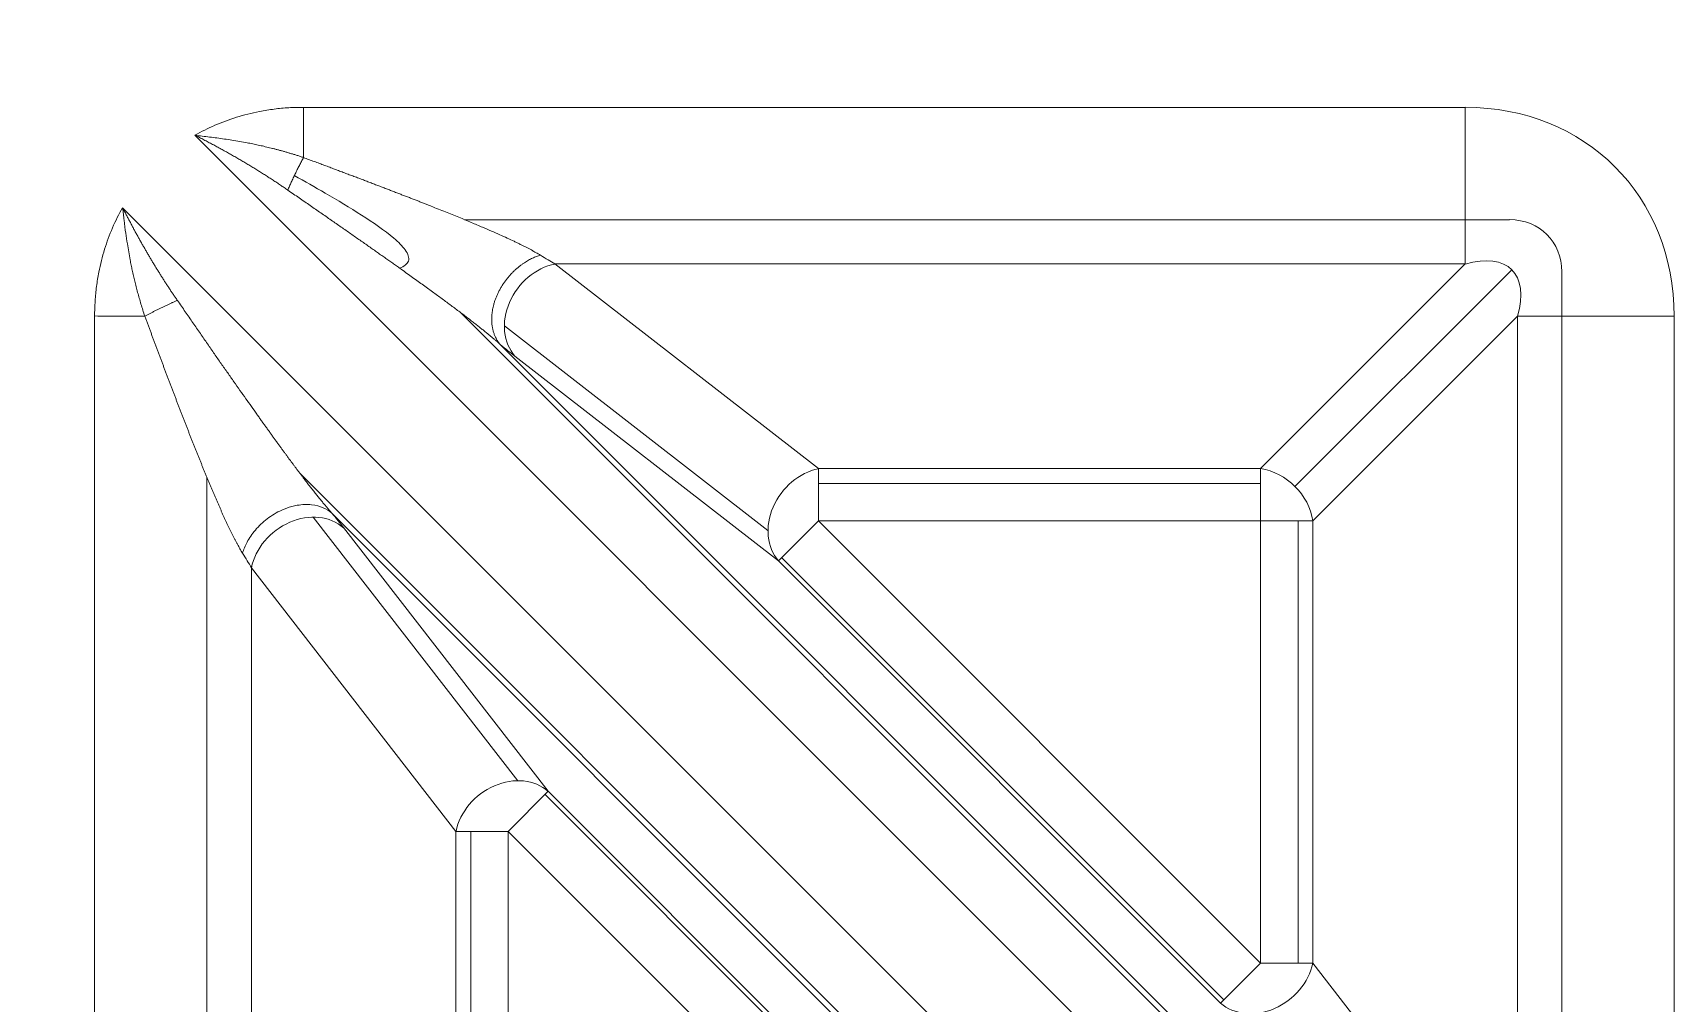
# Model space of a CAD drawing. Header units: millimetres. Extents: x 473 to 1051, y 289 to 609.
# Drawn here: x 640.22 to 654.75, y 437.91 to 446.5 of the extents above; entities that cross this region are included whole.
import ezdxf

# ---------------------------------------------------------------- set-up
doc = ezdxf.new("R2010")
doc.units = ezdxf.units.MM
doc.layers.add('core', color=7, linetype='Continuous', lineweight=20)

msp = doc.modelspace()

# ---------------------------------------------------------------- linework, layer by layer
at = {"layer": 'core', "lineweight": 13}
for p, q in [((652.898, 445.837), (642.617, 445.837)), ((652.898, 445.837), (652.898, 444.451)), ((651.528, 435.718), (641.656, 445.59)), ((641.016, 444.949), (650.059, 435.906)), ((644.041, 444.843), (653.291, 444.843)), ((644.842, 444.451), (652.898, 444.451)), ((644.842, 444.451), (647.175, 442.64)), ((651.087, 442.64), (652.898, 444.451)), ((653.31, 444.4), (651.391, 442.482)), ((653.753, 444.381), (653.753, 435.135)), ((640.768, 443.99), (640.768, 433.707)), ((652.927, 435.102), (644.009, 444.019)), ((653.36, 443.989), (651.549, 442.178)), ((653.36, 443.989), (654.747, 443.989)), ((653.36, 443.989), (653.36, 435.932)), ((654.747, 434.009), (654.747, 443.989)), ((644.394, 443.905), (646.726, 442.094)), ((652.648, 435.449), (644.358, 443.738)), ((646.82, 441.823), (644.488, 443.634)), ((651.087, 442.64), (647.175, 442.64)), ((647.175, 442.178), (647.175, 442.64)), ((651.087, 442.64), (651.087, 442.178)), ((641.762, 433.315), (641.762, 442.562)), ((642.587, 442.596), (649.315, 435.868)), ((651.087, 442.509), (647.175, 442.509)), ((644.512, 439.879), (642.701, 442.212)), ((642.867, 442.247), (649.243, 435.871)), ((646.82, 441.823), (647.175, 442.178)), ((647.175, 442.178), (651.087, 442.178)), ((647.175, 442.178), (651.087, 438.265)), ((651.087, 442.178), (651.087, 438.265)), ((651.087, 442.178), (651.549, 442.178)), ((651.419, 438.265), (651.419, 442.178)), ((651.549, 438.265), (651.549, 442.178)), ((642.971, 442.118), (644.782, 439.785)), ((642.155, 433.707), (642.155, 441.763)), ((643.966, 439.431), (642.155, 441.763)), ((646.82, 441.823), (650.733, 437.911)), ((650.761, 437.939), (646.849, 441.852)), ((644.428, 439.431), (644.782, 439.785)), ((648.564, 435.947), (644.754, 439.757)), ((648.592, 435.975), (644.782, 439.785)), ((643.966, 439.431), (643.966, 435.518)), ((643.966, 439.431), (644.428, 439.431)), ((644.097, 439.431), (644.097, 435.518)), ((644.428, 435.518), (644.428, 439.431)), ((648.238, 435.621), (644.428, 439.431)), ((651.087, 438.265), (650.733, 437.911)), ((651.549, 438.265), (651.087, 438.265)), ((651.549, 438.265), (653.36, 435.932))]:
    msp.add_line(p, q, dxfattribs=at)
at = {"layer": 'core', "lineweight": 18}
for radius, start, end in [(100.547, 306.63636, 233.36541), (99.038, 307.10125, 78.9399), (98.958, 307.11669, 78.9275)]:
    msp.add_arc((633.422, 459.219), radius, start, end, dxfattribs=at)
at = {"layer": 'core', "lineweight": 13}
for radius, start, end in [(100.107, 306.80958, 233.19042), (99.239, 307.05866, 79.0173), (99.048, 307.09926, 78.94197)]:
    msp.add_arc((633.422, 459.219), radius, start, end, dxfattribs=at)
for centre, major_axis, ratio, start_param, end_param in [((652.557, 443.647), (1.665, 1.665), 0.854588, 5.576034, 6.990337), ((653.205, 444.296), (0.416, 0.416), 0.854588, 5.576034, 6.990337), ((652.557, 443.647), (0.753, 0.753), 0.472398, 5.576034, 6.990337), ((644.842, 443.989), (-0.308, -0.397), 0.818985, 3.900323, 6.130708), ((647.175, 442.178), (-0.308, -0.397), 0.818985, 3.900323, 6.130707), ((651.087, 442.178), (0.356, -0.356), 0.854588, 0.863645, 2.277948), ((642.617, 441.763), (-0.397, -0.308), 0.818985, 3.29407, 5.524455), ((644.428, 439.431), (-0.397, -0.308), 0.818985, 3.294071, 5.524455), ((651.087, 438.265), (-0.397, -0.308), 0.818985, 0.15246, 2.382862)]:
    msp.add_ellipse(centre, major_axis=major_axis, ratio=ratio, start_param=start_param, end_param=end_param, dxfattribs=at)
at = {"layer": 'core', "lineweight": 18}
for points in [[(642.228, 445.8), (642.157, 445.787), (642.021, 445.752), (641.83, 445.681), (641.713, 445.622), (641.656, 445.59)], [(642.228, 445.8), (642.271, 445.809), (642.358, 445.823), (642.485, 445.835), (642.573, 445.837), (642.617, 445.837)], [(641.016, 444.949), (640.983, 444.892), (640.923, 444.773), (640.853, 444.584), (640.819, 444.448), (640.805, 444.378)], [(644.713, 444.529), (644.76, 444.5), (644.803, 444.474), (644.842, 444.451)], [(644.488, 443.634), (644.448, 443.665), (644.405, 443.7), (644.358, 443.738)], [(642.867, 442.247), (642.906, 442.2), (642.941, 442.157), (642.971, 442.118)], [(642.155, 441.763), (642.132, 441.803), (642.106, 441.846), (642.077, 441.893)]]:
    msp.add_open_spline(points, degree=3, dxfattribs=at)
at = {"layer": 'core', "lineweight": 13}
for points, knots in [([(642.618, 445.393), (642.618, 445.399), (642.618, 445.411), (642.618, 445.429), (642.618, 445.448), (642.618, 445.466), (642.617, 445.484), (642.617, 445.503), (642.617, 445.521), (642.617, 445.539), (642.617, 445.558), (642.617, 445.576), (642.617, 445.594), (642.617, 445.619), (642.617, 445.65), (642.617, 445.688), (642.617, 445.726), (642.617, 445.763), (642.617, 445.8), (642.617, 445.825), (642.617, 445.837)], [0, 0, 0, 0, 0.042228, 0.084363, 0.126404, 0.168346, 0.210186, 0.251923, 0.293552, 0.335071, 0.376478, 0.417769, 0.458942, 0.499994, 0.584641, 0.668791, 0.752423, 0.835515, 0.918047, 1, 1, 1, 1]), ([(642.617, 445.393), (642.633, 445.387), (642.664, 445.375), (642.711, 445.358), (642.757, 445.341), (642.803, 445.324), (642.848, 445.307), (642.892, 445.29), (642.936, 445.274), (642.979, 445.257), (643.022, 445.241), (643.063, 445.226), (643.105, 445.21), (643.146, 445.195), (643.186, 445.179), (643.225, 445.164), (643.264, 445.149), (643.303, 445.135), (643.34, 445.12), (643.378, 445.106), (643.414, 445.092), (643.45, 445.078), (643.485, 445.064), (643.52, 445.051), (643.554, 445.038), (643.588, 445.025), (643.621, 445.012), (643.653, 444.999), (643.685, 444.987), (643.716, 444.974), (643.779, 444.949), (643.871, 444.913), (643.99, 444.865), (644.099, 444.819), (644.195, 444.779), (644.279, 444.743), (644.352, 444.711), (644.418, 444.681), (644.47, 444.657), (644.508, 444.638), (644.535, 444.625), (644.561, 444.612), (644.586, 444.6), (644.61, 444.587), (644.633, 444.575), (644.654, 444.563), (644.675, 444.551), (644.694, 444.54), (644.707, 444.532), (644.713, 444.529)], [0, 0, 0, 0, 0.021178, 0.042103, 0.062774, 0.083193, 0.103359, 0.123272, 0.142933, 0.162341, 0.181496, 0.2004, 0.21905, 0.237449, 0.255596, 0.273491, 0.291134, 0.308525, 0.325665, 0.342553, 0.35919, 0.375576, 0.391711, 0.407595, 0.423229, 0.438613, 0.453746, 0.468629, 0.483262, 0.497646, 0.511781, 0.570781, 0.626294, 0.678344, 0.726958, 0.765349, 0.801385, 0.835087, 0.866486, 0.881315, 0.895798, 0.909941, 0.92375, 0.937231, 0.950393, 0.963242, 0.975786, 0.988036, 1, 1, 1, 1]), ([(643.467, 444.414), (643.507, 444.43), (643.535, 444.451), (643.555, 444.506), (643.542, 444.54), (643.493, 444.61), (643.456, 444.645), (643.334, 444.749), (643.234, 444.817), (643.027, 444.949), (642.919, 445.014), (642.719, 445.13), (642.628, 445.182), (642.535, 445.233)], [0, 0, 0, 0, 0.105424, 0.105424, 0.223014, 0.223014, 0.340604, 0.340604, 0.575784, 0.575784, 0.810964, 0.810964, 1, 1, 1, 1]), ([(644.358, 443.738), (644.352, 443.744), (644.339, 443.755), (644.319, 443.773), (644.298, 443.791), (644.275, 443.81), (644.251, 443.83), (644.225, 443.851), (644.198, 443.873), (644.17, 443.895), (644.14, 443.919), (644.109, 443.943), (644.077, 443.968), (644.043, 443.994), (644.008, 444.02), (643.971, 444.048), (643.933, 444.076), (643.894, 444.105), (643.854, 444.135), (643.812, 444.166), (643.768, 444.197), (643.724, 444.23), (643.678, 444.263), (643.63, 444.297), (643.582, 444.332), (643.532, 444.368), (643.487, 444.4), (643.448, 444.428), (643.414, 444.452), (643.38, 444.476), (643.344, 444.501), (643.308, 444.526), (643.272, 444.552), (643.234, 444.579), (643.196, 444.606), (643.157, 444.633), (643.117, 444.661), (643.076, 444.689), (643.035, 444.718), (642.993, 444.748), (642.95, 444.778), (642.906, 444.808), (642.861, 444.839), (642.816, 444.871), (642.77, 444.903), (642.723, 444.935), (642.675, 444.968), (642.627, 445.002), (642.578, 445.036), (642.528, 445.07), (642.494, 445.093), (642.477, 445.105)], [0, 0, 0, 0, 0.012164, 0.024899, 0.038212, 0.052108, 0.066593, 0.081672, 0.097349, 0.113627, 0.130511, 0.148003, 0.166105, 0.184821, 0.204152, 0.2241, 0.244667, 0.265856, 0.287666, 0.3101, 0.33316, 0.356845, 0.381158, 0.406099, 0.431669, 0.457869, 0.4847, 0.501813, 0.519304, 0.537173, 0.555421, 0.574047, 0.593051, 0.612435, 0.632197, 0.652339, 0.672859, 0.693759, 0.715038, 0.736696, 0.758734, 0.781151, 0.803948, 0.827125, 0.850682, 0.874618, 0.898934, 0.923631, 0.948707, 0.974163, 1, 1, 1, 1]), ([(641.501, 444.129), (641.524, 444.095), (641.57, 444.029), (641.637, 443.931), (641.703, 443.836), (641.766, 443.745), (641.828, 443.656), (641.887, 443.571), (641.945, 443.489), (642, 443.409), (642.054, 443.333), (642.105, 443.26), (642.155, 443.191), (642.193, 443.136), (642.223, 443.095), (642.242, 443.067), (642.262, 443.04), (642.281, 443.013), (642.3, 442.987), (642.319, 442.961), (642.337, 442.935), (642.355, 442.91), (642.373, 442.885), (642.391, 442.861), (642.409, 442.837), (642.426, 442.813), (642.443, 442.79), (642.46, 442.767), (642.476, 442.745), (642.492, 442.722), (642.508, 442.701), (642.524, 442.68), (642.54, 442.659), (642.555, 442.638), (642.57, 442.618), (642.585, 442.599), (642.599, 442.579), (642.614, 442.56), (642.628, 442.542), (642.642, 442.524), (642.655, 442.506), (642.669, 442.489), (642.682, 442.472), (642.695, 442.456), (642.707, 442.44), (642.72, 442.424), (642.732, 442.409), (642.744, 442.394), (642.755, 442.38), (642.767, 442.366), (642.778, 442.352), (642.789, 442.339), (642.799, 442.326), (642.81, 442.314), (642.82, 442.301), (642.83, 442.29), (642.84, 442.279), (642.849, 442.268), (642.858, 442.257), (642.864, 442.251), (642.867, 442.247)], [0, 0, 0, 0, 0.051311, 0.101113, 0.149409, 0.196197, 0.241479, 0.285255, 0.327527, 0.368294, 0.407557, 0.445318, 0.481577, 0.516336, 0.530952, 0.545383, 0.559629, 0.573689, 0.587564, 0.601255, 0.61476, 0.628081, 0.641217, 0.654169, 0.666937, 0.67952, 0.69192, 0.704136, 0.716169, 0.728019, 0.739686, 0.751169, 0.762471, 0.77359, 0.784527, 0.795282, 0.805856, 0.816249, 0.826461, 0.836493, 0.846345, 0.856017, 0.865509, 0.874823, 0.883959, 0.892916, 0.901696, 0.9103, 0.918727, 0.926978, 0.935054, 0.942957, 0.950685, 0.958241, 0.965625, 0.972838, 0.97988, 0.986754, 0.99346, 1, 1, 1, 1])]:
    msp.add_open_spline(points, degree=3, knots=knots, dxfattribs=at)
at = {"layer": 'core', "lineweight": 18}
for points, knots in [([(642.617, 445.393), (642.607, 445.396), (642.588, 445.402), (642.56, 445.412), (642.532, 445.421), (642.504, 445.429), (642.476, 445.437), (642.449, 445.445), (642.422, 445.453), (642.395, 445.46), (642.369, 445.467), (642.343, 445.474), (642.317, 445.48), (642.291, 445.486), (642.266, 445.492), (642.241, 445.498), (642.216, 445.503), (642.191, 445.509), (642.167, 445.514), (642.143, 445.519), (642.104, 445.526), (642.051, 445.536), (641.984, 445.547), (641.917, 445.557), (641.851, 445.566), (641.786, 445.574), (641.721, 445.582), (641.678, 445.587), (641.656, 445.59)], [0, 0, 0, 0, 0.030844, 0.061297, 0.091367, 0.121059, 0.150382, 0.179341, 0.207941, 0.23619, 0.264093, 0.291655, 0.31888, 0.345775, 0.372343, 0.39859, 0.424519, 0.450135, 0.475442, 0.500444, 0.525144, 0.595336, 0.664735, 0.733344, 0.801167, 0.86821, 0.934482, 1, 1, 1, 1]), ([(642.477, 445.105), (642.466, 445.112), (642.445, 445.127), (642.413, 445.149), (642.38, 445.171), (642.347, 445.193), (642.313, 445.215), (642.28, 445.236), (642.246, 445.258), (642.211, 445.279), (642.177, 445.301), (642.142, 445.322), (642.106, 445.343), (642.071, 445.364), (642.035, 445.385), (641.998, 445.406), (641.962, 445.427), (641.925, 445.448), (641.887, 445.468), (641.85, 445.489), (641.812, 445.509), (641.773, 445.529), (641.735, 445.55), (641.696, 445.57), (641.669, 445.583), (641.656, 445.59)], [0, 0, 0, 0, 0.040898, 0.082021, 0.12337, 0.164948, 0.206755, 0.248792, 0.291062, 0.333566, 0.376304, 0.419279, 0.462491, 0.505942, 0.549633, 0.593565, 0.63774, 0.682158, 0.726821, 0.771729, 0.816885, 0.862289, 0.907942, 0.953845, 1, 1, 1, 1]), ([(642.617, 445.393), (642.611, 445.382), (642.598, 445.358), (642.58, 445.323), (642.561, 445.286), (642.543, 445.249), (642.525, 445.212), (642.508, 445.175), (642.492, 445.14), (642.482, 445.116), (642.477, 445.105)], [0, 0, 0, 0, 0.124761, 0.249838, 0.374916, 0.499993, 0.625071, 0.750148, 0.875226, 1, 1, 1, 1]), ([(641.016, 444.949), (641.016, 444.947), (641.017, 444.942), (641.018, 444.933), (641.02, 444.916), (641.024, 444.884), (641.031, 444.818), (641.042, 444.729), (641.06, 444.612), (641.076, 444.519), (641.091, 444.441), (641.101, 444.395), (641.112, 444.347), (641.123, 444.299), (641.135, 444.25), (641.149, 444.199), (641.163, 444.148), (641.178, 444.096), (641.195, 444.043), (641.206, 444.007), (641.212, 443.989)], [0, 0, 0, 0, 0.007481, 0.014534, 0.028673, 0.057091, 0.114481, 0.231526, 0.329057, 0.475044, 0.522342, 0.570715, 0.620188, 0.67079, 0.722552, 0.775506, 0.829688, 0.885136, 0.941891, 1, 1, 1, 1]), ([(641.016, 444.949), (641.021, 444.939), (641.032, 444.918), (641.048, 444.887), (641.064, 444.856), (641.08, 444.826), (641.096, 444.795), (641.112, 444.765), (641.128, 444.735), (641.145, 444.706), (641.161, 444.676), (641.178, 444.647), (641.194, 444.617), (641.211, 444.589), (641.227, 444.56), (641.244, 444.531), (641.261, 444.503), (641.277, 444.475), (641.294, 444.447), (641.311, 444.419), (641.328, 444.392), (641.345, 444.365), (641.362, 444.338), (641.379, 444.311), (641.396, 444.284), (641.414, 444.258), (641.431, 444.231), (641.448, 444.205), (641.466, 444.18), (641.483, 444.154), (641.495, 444.137), (641.501, 444.129)], [0, 0, 0, 0, 0.036634, 0.07311, 0.109428, 0.145589, 0.181592, 0.217439, 0.25313, 0.288665, 0.324045, 0.359271, 0.394344, 0.429263, 0.464029, 0.498643, 0.533105, 0.567416, 0.601577, 0.635588, 0.66945, 0.703163, 0.736728, 0.770146, 0.803417, 0.836543, 0.869522, 0.902357, 0.935048, 0.967595, 1, 1, 1, 1]), ([(640.768, 443.99), (640.768, 444.035), (640.771, 444.125), (640.784, 444.253), (640.797, 444.337), (640.805, 444.378)], [0, 0, 0, 0, 0.331703, 0.665852, 1, 1, 1, 1]), ([(640.768, 443.991), (640.847, 443.99), (640.924, 443.99), (641.071, 443.99), (641.143, 443.99), (641.212, 443.99)], [0, 0, 0, 0, 0.5, 0.5, 1, 1, 1, 1]), ([(641.213, 443.989), (641.216, 443.978), (641.224, 443.958), (641.236, 443.927), (641.247, 443.896), (641.259, 443.865), (641.27, 443.834), (641.281, 443.803), (641.293, 443.773), (641.304, 443.742), (641.316, 443.711), (641.327, 443.68), (641.339, 443.65), (641.35, 443.619), (641.362, 443.588), (641.373, 443.558), (641.385, 443.527), (641.396, 443.497), (641.408, 443.466), (641.419, 443.436), (641.431, 443.406), (641.442, 443.375), (641.454, 443.345), (641.465, 443.315), (641.477, 443.285), (641.488, 443.255), (641.5, 443.225), (641.511, 443.195), (641.523, 443.165), (641.534, 443.135), (641.546, 443.105), (641.557, 443.076), (641.569, 443.046), (641.58, 443.017), (641.592, 442.987), (641.603, 442.958), (641.615, 442.929), (641.626, 442.899), (641.638, 442.87), (641.649, 442.841), (641.661, 442.812), (641.672, 442.784), (641.684, 442.755), (641.695, 442.726), (641.707, 442.698), (641.718, 442.669), (641.73, 442.641), (641.741, 442.613), (641.753, 442.585), (641.764, 442.557), (641.776, 442.529), (641.787, 442.501), (641.799, 442.473), (641.811, 442.446), (641.822, 442.419), (641.834, 442.392), (641.846, 442.365), (641.857, 442.338), (641.869, 442.311), (641.881, 442.285), (641.892, 442.258), (641.904, 442.232), (641.916, 442.207), (641.927, 442.181), (641.939, 442.156), (641.951, 442.131), (641.962, 442.107), (641.974, 442.083), (641.985, 442.06), (641.997, 442.037), (642.008, 442.014), (642.02, 441.993), (642.031, 441.971), (642.043, 441.951), (642.054, 441.931), (642.066, 441.911), (642.073, 441.899), (642.077, 441.893)], [0, 0, 0, 0, 0.013807, 0.027614, 0.04142, 0.055224, 0.069026, 0.082825, 0.096619, 0.11041, 0.124196, 0.137976, 0.15175, 0.165517, 0.179277, 0.193029, 0.206772, 0.220507, 0.234232, 0.247947, 0.261652, 0.275345, 0.289027, 0.302697, 0.316355, 0.33, 0.343632, 0.357251, 0.370857, 0.384448, 0.398025, 0.411588, 0.425135, 0.438668, 0.452185, 0.465686, 0.479172, 0.492641, 0.506094, 0.519531, 0.53295, 0.546354, 0.55974, 0.57311, 0.586464, 0.599802, 0.613124, 0.62643, 0.639721, 0.652998, 0.666261, 0.679509, 0.692744, 0.705967, 0.719176, 0.732373, 0.745557, 0.758727, 0.771883, 0.78502, 0.798129, 0.811201, 0.82423, 0.83721, 0.850133, 0.862997, 0.875797, 0.888531, 0.901195, 0.913789, 0.92631, 0.938759, 0.951137, 0.963447, 0.97569, 0.987873, 1, 1, 1, 1]), ([(642.513, 442.305), (642.529, 442.31), (642.59, 442.323), (642.691, 442.326), (642.796, 442.298), (642.846, 442.265), (642.867, 442.247)], [0, 0, 0, 0, 0.10333, 0.402712, 0.702094, 1, 1, 1, 1]), ([(642.077, 441.893), (642.086, 441.924), (642.113, 441.991), (642.185, 442.098), (642.291, 442.2), (642.407, 442.27), (642.483, 442.297), (642.513, 442.305)], [0, 0, 0, 0, 0.21027, 0.426347, 0.642424, 0.858501, 1, 1, 1, 1])]:
    msp.add_open_spline(points, degree=3, knots=knots, dxfattribs=at)
for points, weights in [([(644.713, 444.529), (644.527, 444.473), (644.36, 444.313), (644.3, 444.092)], [1.00000019304, 0.792861163477, 0.706029147951, 0.739504146459]), ([(644.3, 444.092), (644.26, 443.945), (644.287, 443.821), (644.358, 443.738)], [0.739504145974, 0.763664849178, 0.850496888725, 1.00000026461])]:
    msp.add_rational_spline(points, weights, degree=3, dxfattribs=at)
at = {"layer": 'core', "lineweight": 13}
msp.add_rational_spline([(641.213, 443.989), (641.307, 444.04), (641.406, 444.088), (641.501, 444.129)], [0.999965484286, 0.965211697796, 0.965223105561, 0.999999707581], degree=3, dxfattribs=at)

doc.saveas('drawing.dxf')
